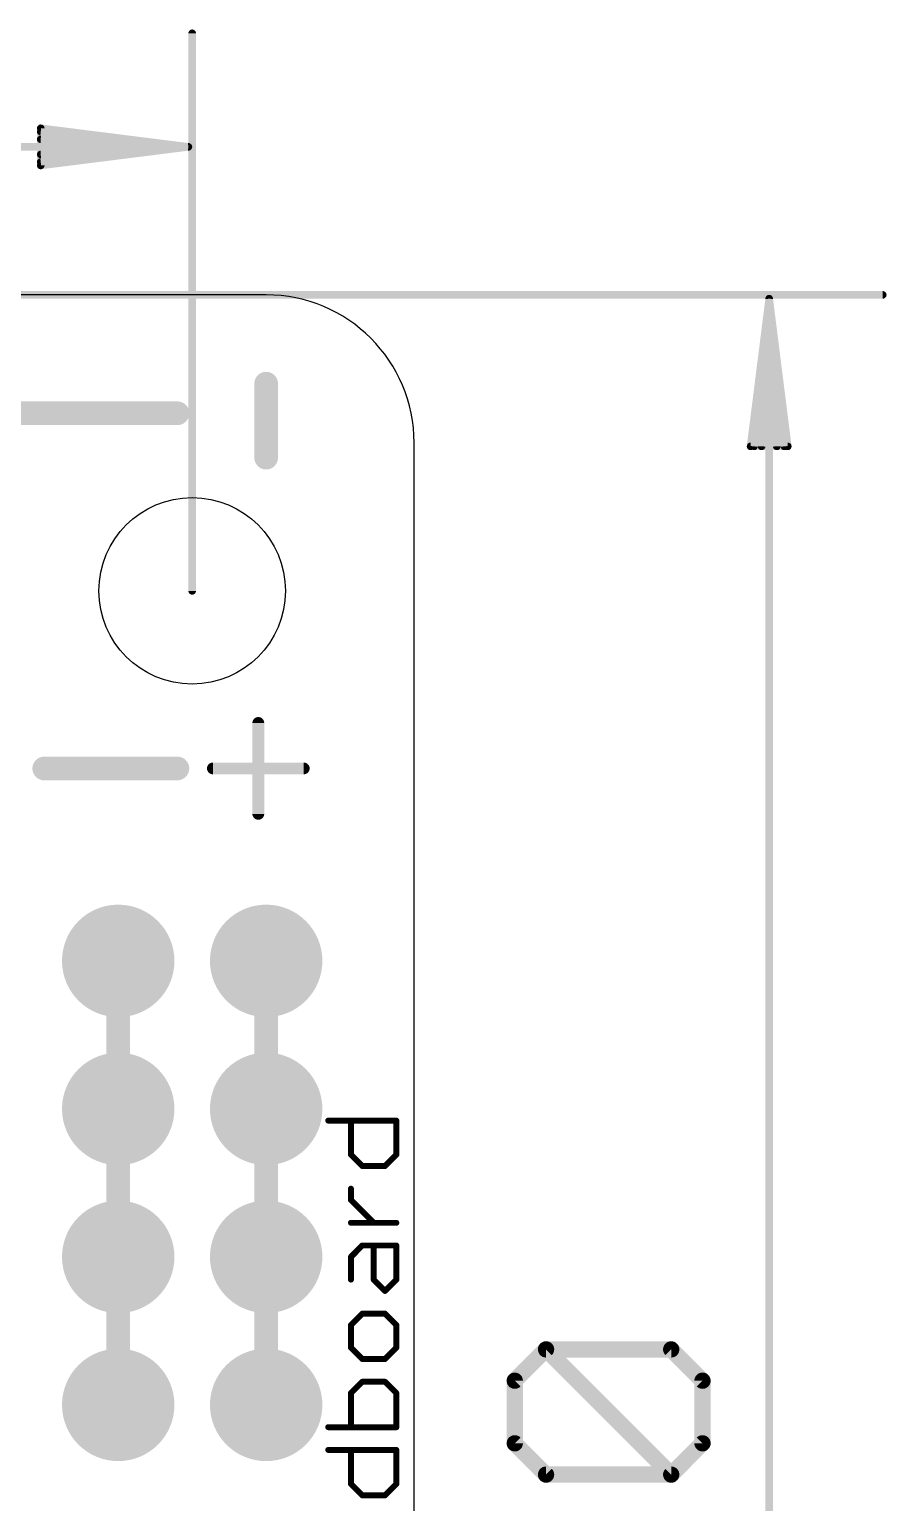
# Model space of a CAD drawing. Extents: x -31.7 to 31, y -33.5 to 32.4.
# Drawn here: x 16.26 to 30.97, y 4.67 to 29.96 of the extents above; entities that cross this region are included whole.
import ezdxf

# ---------------------------------------------------------------- set-up
doc = ezdxf.new("R2010")
doc.units = 0
for name, color, linetype in [('112', 1, 'CONTINUOUS'), ('113', 5, 'CONTINUOUS'), ('16', 132, 'CONTINUOUS'), ('18', 110, 'CONTINUOUS'), ('20', 53, 'CONTINUOUS'), ('21', 253, 'CONTINUOUS'), ('51', 253, 'CONTINUOUS')]:
    doc.layers.add(name, color=color, linetype=linetype)

# ---------------------------------------------------------------- blocks, each defined once
blk = doc.blocks.new('ROUNDV')
at = {"const_width": 0.5}
blk.add_lwpolyline([(0, -0.25, 1), (0, 0.25, 1), (0, -0.25)], format="xyb", dxfattribs=at)

msp = doc.modelspace()

# ---------------------------------------------------------------- linework, layer by layer
at = {"layer": '112'}
for points, const_width in [([(20.1852, 18.0526), (20.1852, 16.4934)], 0.2032), ([(18.796, 17.272), (16.51, 17.272)], 0.4064), ([(19.4056, 17.273), (20.9648, 17.273)], 0.2032)]:
    msp.add_lwpolyline(points, dxfattribs=dict(at, const_width=const_width))
for points, const_width in [([(20.236, 18.0526, 1), (20.1344, 18.0526)], 0.1016), ([(16.51, 17.3736, 1), (16.51, 17.1704)], 0.2032), ([(18.796, 17.1704, 1), (18.796, 17.3736)], 0.2032), ([(19.4056, 17.3238, 1), (19.4056, 17.2222)], 0.1016), ([(20.9648, 17.2222, 1), (20.9648, 17.3238)], 0.1016), ([(20.1344, 16.4934, 1), (20.236, 16.4934)], 0.1016)]:
    msp.add_lwpolyline(points, format="xyb", dxfattribs=dict(at, const_width=const_width))
at = {"layer": '113', "const_width": 0.4064}
for points in [[(20.32, 23.876), (20.32, 22.606)], [(-19.05, 23.368), (18.796, 23.368)]]:
    msp.add_lwpolyline(points, dxfattribs=at)
at = {"layer": '113', "const_width": 0.2032}
for points in [[(20.4216, 23.876, 1), (20.2184, 23.876)], [(18.796, 23.2664, 1), (18.796, 23.4696)], [(20.2184, 22.606, 1), (20.4216, 22.606)]]:
    msp.add_lwpolyline(points, format="xyb", dxfattribs=at)
at = {"layer": '16', "const_width": 0.4064}
for points in [[(17.78, 13.97), (17.78, 11.43)], [(20.32, 13.97), (20.32, 11.43)], [(17.78, 11.43), (17.78, 8.89)], [(20.32, 11.43), (20.32, 8.89)], [(17.78, 8.89), (17.78, 6.35)], [(20.32, 8.89), (20.32, 6.35)]]:
    msp.add_lwpolyline(points, dxfattribs=at)
at = {"layer": '16', "const_width": 0.2032}
for points in [[(17.8816, 13.97, 1), (17.6784, 13.97)], [(20.4216, 13.97, 1), (20.2184, 13.97)], [(17.8816, 11.43, 1), (17.6784, 11.43)], [(20.4216, 11.43, 1), (20.2184, 11.43)], [(17.6784, 11.43, 1), (17.8816, 11.43)], [(20.2184, 11.43, 1), (20.4216, 11.43)], [(17.8816, 8.89, 1), (17.6784, 8.89)], [(17.6784, 8.89, 1), (17.8816, 8.89)], [(20.4216, 8.89, 1), (20.2184, 8.89)], [(20.2184, 8.89, 1), (20.4216, 8.89)], [(17.6784, 6.35, 1), (17.8816, 6.35)], [(20.2184, 6.35, 1), (20.4216, 6.35)]]:
    msp.add_lwpolyline(points, format="xyb", dxfattribs=at)
at = {"layer": '20'}
for p, q in [((20.32, 25.4), (-20.32, 25.4)), ((22.86, -22.86), (22.86, 22.86))]:
    msp.add_line(p, q, dxfattribs=at)
msp.add_circle((19.05, 20.32), 1.6, dxfattribs=at)
msp.add_arc((20.32, 22.86), 2.54, 0, 90, dxfattribs=at)
at = {"layer": '21', "const_width": 0.1016}
for points in [[(21.3858, 11.2291), (22.5552, 11.2291)], [(21.7756, 10.6444), (21.7756, 11.2291)], [(22.5552, 11.2291), (22.5552, 10.6444)], [(21.9705, 10.4495), (21.7756, 10.6444)], [(22.5552, 10.6444), (22.3603, 10.4495)], [(22.3603, 10.4495), (21.9705, 10.4495)], [(21.7756, 9.8648), (21.7756, 10.0597)], [(22.1654, 9.475), (21.7756, 9.8648)], [(22.5552, 9.475), (21.7756, 9.475)], [(21.7756, 8.8903), (21.9705, 9.0852)], [(21.9705, 9.0852), (22.5552, 9.0852)], [(22.1654, 8.5005), (22.1654, 9.0852)], [(22.5552, 9.0852), (22.5552, 8.5005)], [(21.7756, 8.5005), (21.7756, 8.8903)], [(22.3603, 8.3056), (22.1654, 8.5005)], [(22.5552, 8.5005), (22.3603, 8.3056)], [(21.9705, 7.9158), (21.7756, 7.7209)], [(22.3603, 7.9158), (21.9705, 7.9158)], [(22.5552, 7.7209), (22.3603, 7.9158)], [(21.7756, 7.7209), (21.7756, 7.3311)], [(22.5552, 7.3311), (22.5552, 7.7209)], [(21.7756, 7.3311), (21.9705, 7.1362)], [(22.3603, 7.1362), (22.5552, 7.3311)], [(21.9705, 7.1362), (22.3603, 7.1362)], [(21.9705, 6.7464), (21.7756, 6.5515)], [(21.7756, 6.5515), (21.7756, 5.9668)], [(22.3603, 6.7464), (21.9705, 6.7464)], [(22.5552, 6.5515), (22.3603, 6.7464)], [(22.5552, 5.9668), (22.5552, 6.5515)], [(21.3858, 5.9668), (22.5552, 5.9668)], [(21.3858, 5.577), (22.5552, 5.577)], [(21.7756, 4.9924), (21.7756, 5.577)], [(22.5552, 5.577), (22.5552, 4.9924)], [(21.9705, 4.7975), (21.7756, 4.9924)], [(22.3603, 4.7975), (21.9705, 4.7975)], [(22.5552, 4.9924), (22.3603, 4.7975)]]:
    msp.add_lwpolyline(points, dxfattribs=at)
at = {"layer": '21', "const_width": 0.0508}
for points in [[(21.3858, 11.2545, 1), (21.3858, 11.2037)], [(21.801, 11.2291, 1), (21.7502, 11.2291)], [(22.5806, 11.2291, 1), (22.5298, 11.2291)], [(22.5552, 11.2037, 1), (22.5552, 11.2545)], [(21.7936, 10.6624, 1), (21.7576, 10.6265)], [(21.7502, 10.6444, 1), (21.801, 10.6444)], [(22.5298, 10.6444, 1), (22.5806, 10.6444)], [(22.5732, 10.6265, 1), (22.5372, 10.6624)], [(21.9705, 10.4749, 1), (21.9705, 10.4241)], [(21.9525, 10.4316, 1), (21.9885, 10.4675)], [(22.3423, 10.4675, 1), (22.3783, 10.4316)], [(22.3603, 10.4241, 1), (22.3603, 10.4749)], [(21.801, 10.0597, 1), (21.7502, 10.0597)], [(21.7936, 9.8828, 1), (21.7576, 9.8469)], [(21.7502, 9.8648, 1), (21.801, 9.8648)], [(21.7756, 9.5004, 1), (21.7756, 9.4496)], [(22.1474, 9.4571, 1), (22.1834, 9.493)], [(22.5552, 9.4496, 1), (22.5552, 9.5004)], [(21.9705, 9.1106, 1), (21.9705, 9.0598)], [(21.9885, 9.0673, 1), (21.9525, 9.1032)], [(22.1908, 9.0852, 1), (22.14, 9.0852)], [(22.5806, 9.0852, 1), (22.5298, 9.0852)], [(22.5552, 9.0598, 1), (22.5552, 9.1106)], [(21.801, 8.8903, 1), (21.7502, 8.8903)], [(21.7576, 8.9083, 1), (21.7936, 8.8724)], [(21.7502, 8.5005, 1), (21.801, 8.5005)], [(22.1834, 8.5185, 1), (22.1474, 8.4826)], [(22.14, 8.5005, 1), (22.1908, 8.5005)], [(22.3423, 8.3236, 1), (22.3783, 8.2877)], [(22.3423, 8.2877, 1), (22.3783, 8.3236)], [(22.5298, 8.5005, 1), (22.5806, 8.5005)], [(22.5732, 8.4826, 1), (22.5372, 8.5185)], [(21.9705, 7.9412, 1), (21.9705, 7.8904)], [(21.9885, 7.8979, 1), (21.9525, 7.9338)], [(22.3783, 7.9338, 1), (22.3423, 7.8979)], [(22.3603, 7.8904, 1), (22.3603, 7.9412)], [(21.801, 7.7209, 1), (21.7502, 7.7209)], [(21.7576, 7.7389, 1), (21.7936, 7.703)], [(22.5806, 7.7209, 1), (22.5298, 7.7209)], [(22.5372, 7.703, 1), (22.5732, 7.7389)], [(21.7936, 7.3491, 1), (21.7576, 7.3132)], [(21.7502, 7.3311, 1), (21.801, 7.3311)], [(22.5298, 7.3311, 1), (22.5806, 7.3311)], [(22.5732, 7.3132, 1), (22.5372, 7.3491)], [(21.9705, 7.1616, 1), (21.9705, 7.1108)], [(21.9525, 7.1183, 1), (21.9885, 7.1542)], [(22.3423, 7.1542, 1), (22.3783, 7.1183)], [(22.3603, 7.1108, 1), (22.3603, 7.1616)], [(21.801, 6.5515, 1), (21.7502, 6.5515)], [(21.7576, 6.5695, 1), (21.7936, 6.5336)], [(21.9705, 6.7718, 1), (21.9705, 6.721)], [(21.9885, 6.7285, 1), (21.9525, 6.7644)], [(22.3783, 6.7644, 1), (22.3423, 6.7285)], [(22.3603, 6.721, 1), (22.3603, 6.7718)], [(22.5806, 6.5515, 1), (22.5298, 6.5515)], [(22.5372, 6.5336, 1), (22.5732, 6.5695)], [(21.3858, 5.9923, 1), (21.3858, 5.9414)], [(21.7502, 5.9668, 1), (21.801, 5.9668)], [(22.5298, 5.9668, 1), (22.5806, 5.9668)], [(22.5552, 5.9414, 1), (22.5552, 5.9923)], [(21.3858, 5.6025, 1), (21.3858, 5.5516)], [(21.801, 5.577, 1), (21.7502, 5.577)], [(22.5806, 5.577, 1), (22.5298, 5.577)], [(22.5552, 5.5516, 1), (22.5552, 5.6025)], [(21.7936, 5.0103, 1), (21.7576, 4.9744)], [(21.7502, 4.9924, 1), (21.801, 4.9924)], [(21.9705, 4.8229, 1), (21.9705, 4.7721)], [(21.9525, 4.7795, 1), (21.9885, 4.8154)], [(22.3423, 4.8154, 1), (22.3783, 4.7795)], [(22.3603, 4.7721, 1), (22.3603, 4.8229)], [(22.5298, 4.9924, 1), (22.5806, 4.9924)], [(22.5732, 4.9744, 1), (22.5372, 5.0103)]]:
    msp.add_lwpolyline(points, format="xyb", dxfattribs=at)
at = {"layer": '51'}
for points, const_width in [([(19.05, 20.32), (19.05, 29.89)], 0.13), ([(18.985, 27.94), (16.45, 28.2592)], 0.13), ([(16.45, 28.2592), (16.45, 27.6208)], 0.13), ([(18.985, 27.94), (16.45, 28.2)], 0.13), ([(18.985, 27.94), (16.45, 28.07)], 0.13), ([(-18.985, 27.94), (18.985, 27.94)], 0.13), ([(16.45, 27.6208), (18.985, 27.94)], 0.13), ([(16.45, 27.81), (18.985, 27.94)], 0.13), ([(16.45, 27.68), (18.985, 27.94)], 0.13), ([(-4.064, 25.4), (30.906, 25.4)], 0.13), ([(28.956, 25.335), (28.6368, 22.8)], 0.13), ([(28.956, 25.335), (28.696, 22.8)], 0.13), ([(28.956, 25.335), (28.826, 22.8)], 0.13), ([(28.956, 25.335), (28.956, -25.335)], 0.13), ([(29.2752, 22.8), (28.956, 25.335)], 0.13), ([(29.086, 22.8), (28.956, 25.335)], 0.13), ([(29.216, 22.8), (28.956, 25.335)], 0.13), ([(28.6368, 22.8), (29.2752, 22.8)], 0.13), ([(24.5879, 6.765), (25.1252, 7.3023)], 0.2794), ([(25.1252, 7.3023), (27.2741, 7.3023)], 0.2794), ([(27.2741, 5.1534), (25.1252, 7.3023)], 0.2794), ([(27.2741, 7.3023), (27.8113, 6.765)], 0.2794), ([(24.5879, 5.6906), (24.5879, 6.765)], 0.2794), ([(27.8113, 6.765), (27.8113, 5.6906)], 0.2794), ([(25.1252, 5.1534), (24.5879, 5.6906)], 0.2794), ([(27.8113, 5.6906), (27.2741, 5.1534)], 0.2794), ([(27.2741, 5.1534), (25.1252, 5.1534)], 0.2794)]:
    msp.add_lwpolyline(points, dxfattribs=dict(at, const_width=const_width))
for points, const_width in [([(19.0825, 29.89, 1), (19.0175, 29.89)], 0.065), ([(16.4541, 28.2915, 1), (16.4459, 28.227)], 0.065), ([(16.4825, 28.2592, 1), (16.4175, 28.2592)], 0.065), ([(16.4533, 28.2323, 1), (16.4467, 28.1677)], 0.065), ([(16.4517, 28.1025, 1), (16.4483, 28.0375)], 0.065), ([(16.4483, 27.8425, 1), (16.4517, 27.7775)], 0.065), ([(18.9891, 27.9078, 1), (18.9809, 27.9722)], 0.065), ([(18.9809, 27.9078, 1), (18.9891, 27.9722)], 0.065), ([(18.9883, 27.9077, 1), (18.9817, 27.9723)], 0.065), ([(18.9817, 27.9077, 1), (18.9883, 27.9723)], 0.065), ([(18.9833, 27.9075, 1), (18.9867, 27.9725)], 0.065), ([(18.9867, 27.9075, 1), (18.9833, 27.9725)], 0.065), ([(18.985, 27.9075, 1), (18.985, 27.9725)], 0.065), ([(16.4467, 27.7123, 1), (16.4533, 27.6477)], 0.065), ([(16.4459, 27.653, 1), (16.4541, 27.5885)], 0.065), ([(16.4175, 27.6208, 1), (16.4825, 27.6208)], 0.065), ([(28.9885, 25.335, 1), (28.9235, 25.335)], 0.065), ([(28.9882, 25.3391, 1), (28.9238, 25.3309)], 0.065), ([(28.9885, 25.3333, 1), (28.9235, 25.3367)], 0.065), ([(28.9885, 25.3367, 1), (28.9235, 25.3333)], 0.065), ([(28.9883, 25.3383, 1), (28.9237, 25.3317)], 0.065), ([(28.9883, 25.3317, 1), (28.9237, 25.3383)], 0.065), ([(28.9882, 25.3309, 1), (28.9238, 25.3391)], 0.065), ([(30.906, 25.3675, 1), (30.906, 25.4325)], 0.065), ([(28.6045, 22.8041, 1), (28.669, 22.7959)], 0.065), ([(28.6368, 22.8325, 1), (28.6368, 22.7675)], 0.065), ([(28.6637, 22.8033, 1), (28.7283, 22.7967)], 0.065), ([(28.7935, 22.8017, 1), (28.8585, 22.7983)], 0.065), ([(29.0535, 22.7983, 1), (29.1185, 22.8017)], 0.065), ([(29.1837, 22.7967, 1), (29.2483, 22.8033)], 0.065), ([(29.243, 22.7959, 1), (29.3075, 22.8041)], 0.065), ([(29.2752, 22.7675, 1), (29.2752, 22.8325)], 0.065), ([(19.0175, 20.32, 1), (19.0825, 20.32)], 0.065), ([(25.1746, 7.3517, 1), (25.0758, 7.2529)], 0.1397), ([(25.1252, 7.3721, 1), (25.1252, 7.2324)], 0.1397), ([(25.1746, 7.2529, 1), (25.0758, 7.3517)], 0.1397), ([(27.3235, 7.3517, 1), (27.2247, 7.2529)], 0.1397), ([(27.2741, 7.2324, 1), (27.2741, 7.3721)], 0.1397), ([(24.6578, 6.765, 1), (24.5181, 6.765)], 0.1397), ([(24.5386, 6.8144, 1), (24.6373, 6.7157)], 0.1397), ([(27.8812, 6.765, 1), (27.7415, 6.765)], 0.1397), ([(27.7619, 6.7157, 1), (27.8607, 6.8144)], 0.1397), ([(24.6373, 5.74, 1), (24.5386, 5.6412)], 0.1397), ([(27.8607, 5.6412, 1), (27.7619, 5.74)], 0.1397), ([(24.5181, 5.6906, 1), (24.6578, 5.6906)], 0.1397), ([(27.7415, 5.6906, 1), (27.8812, 5.6906)], 0.1397), ([(25.1252, 5.2232, 1), (25.1252, 5.0835)], 0.1397), ([(25.0758, 5.104, 1), (25.1746, 5.2028)], 0.1397), ([(27.2247, 5.2028, 1), (27.3235, 5.104)], 0.1397), ([(27.2247, 5.104, 1), (27.3235, 5.2028)], 0.1397), ([(27.2741, 5.0835, 1), (27.2741, 5.2232)], 0.1397)]:
    msp.add_lwpolyline(points, format="xyb", dxfattribs=dict(at, const_width=const_width))

# ---------------------------------------------------------------- block references
at = {"layer": '18', "xscale": 1.9304, "yscale": 1.9304}
for p in [(17.78, 13.97), (17.78, 13.97), (20.32, 13.97), (20.32, 13.97), (17.78, 11.43), (17.78, 11.43), (20.32, 11.43), (20.32, 11.43), (17.78, 8.89), (17.78, 8.89), (20.32, 8.89), (20.32, 8.89), (17.78, 6.35), (17.78, 6.35), (20.32, 6.35), (20.32, 6.35)]:
    msp.add_blockref('ROUNDV', p, dxfattribs=at)

doc.saveas('drawing.dxf')
